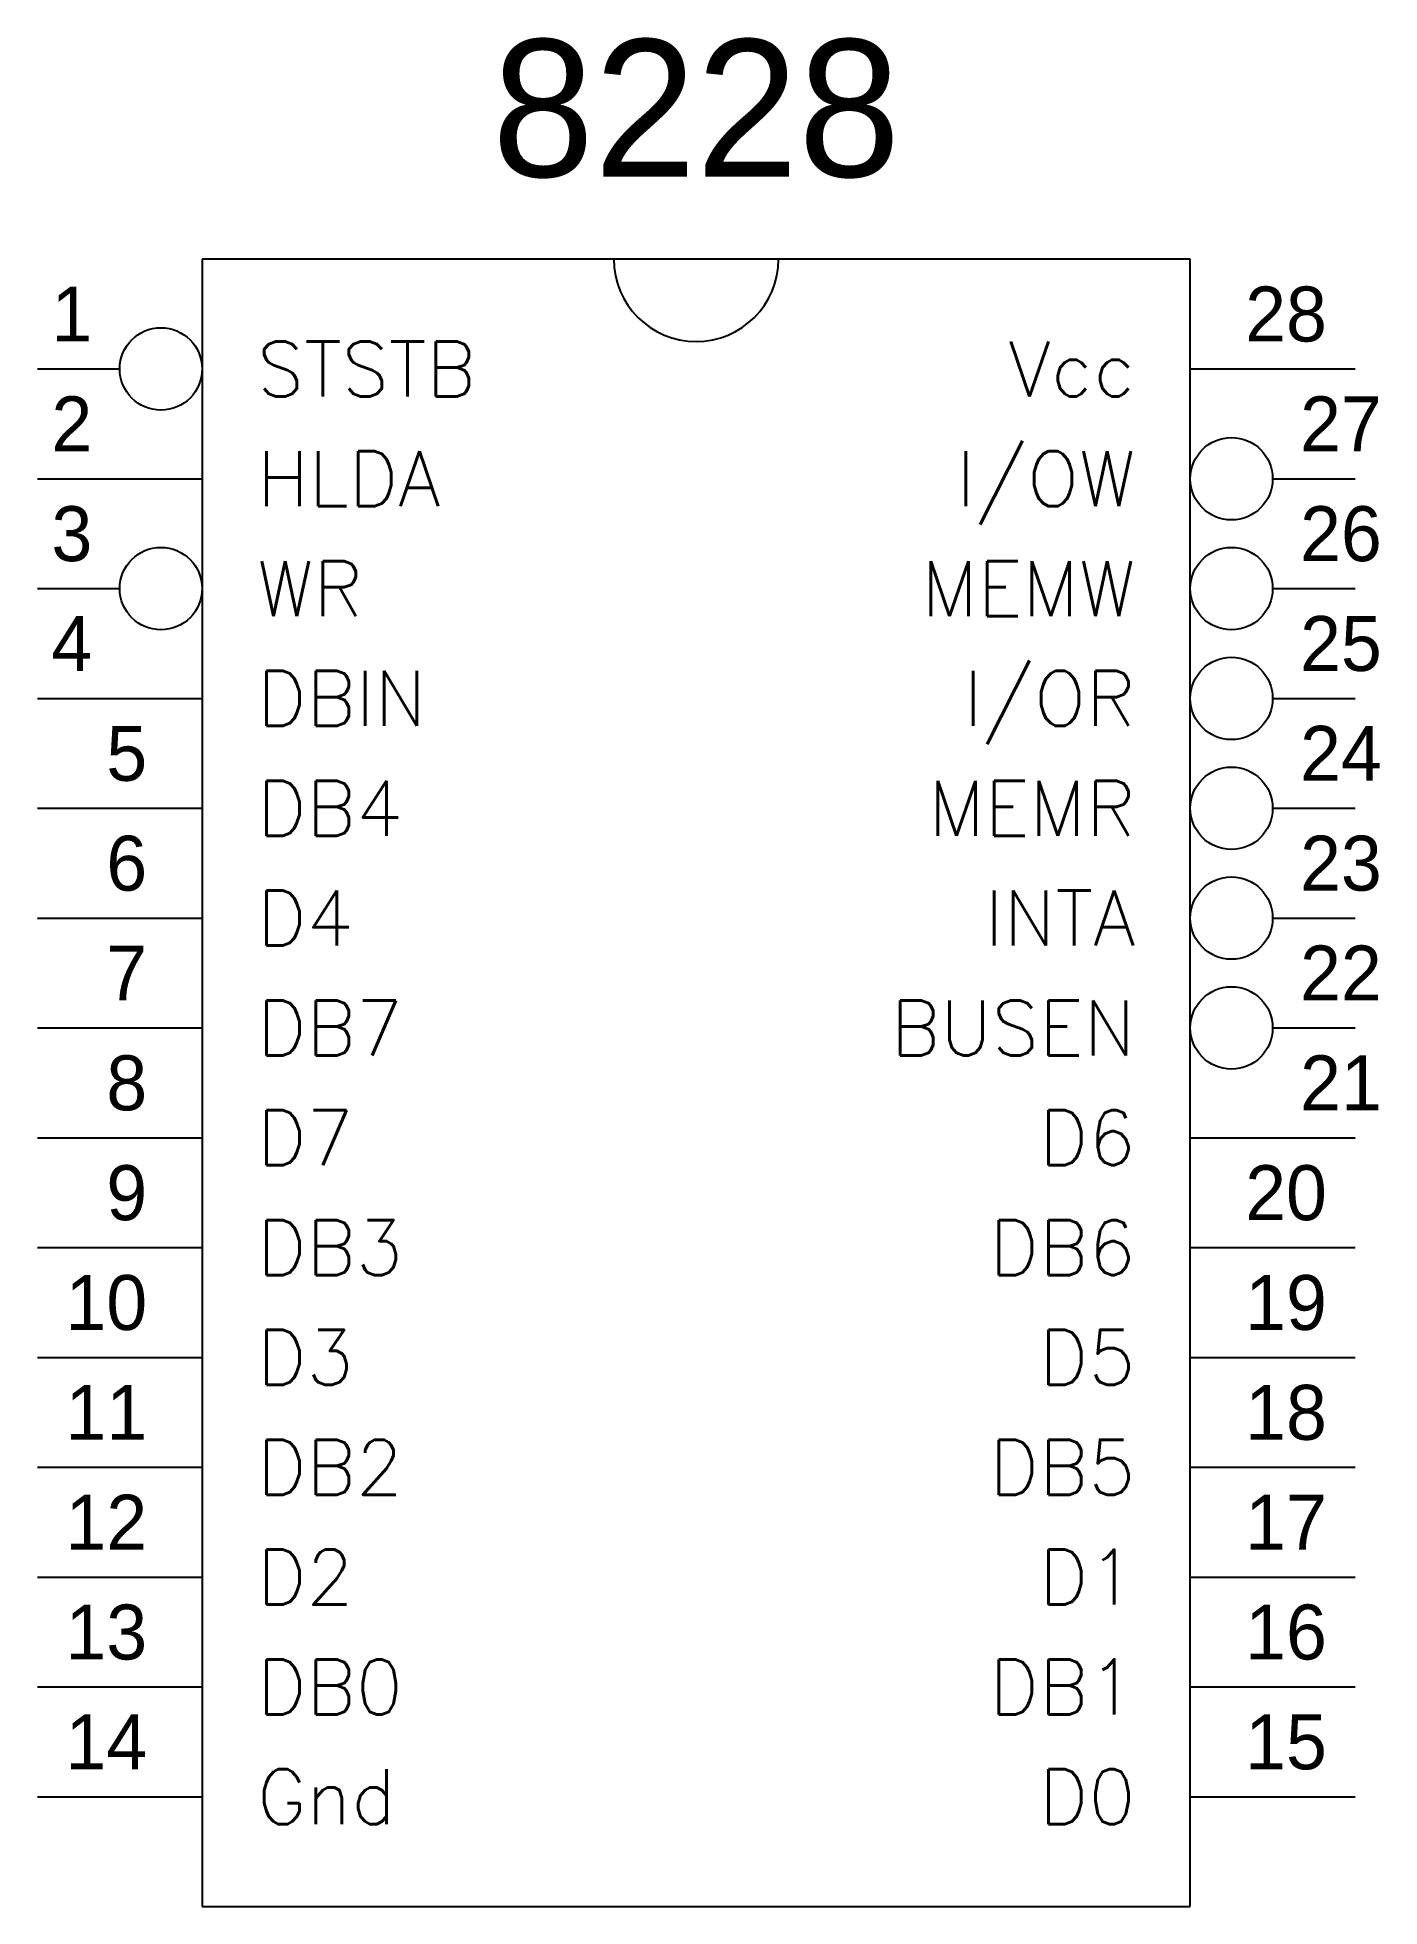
# Model space of a CAD drawing. Extents: x 3.3 to 5.74, y 1.8 to 5.2.
import ezdxf
from ezdxf.enums import TextEntityAlignment as Align

# ---------------------------------------------------------------- set-up
doc = ezdxf.new("R2010")
doc.units = 0
doc.header["$MEASUREMENT"] = 0
doc.layers.get('0').update_dxf_attribs({"linetype": 'CONTINUOUS'})
doc.styles.add('ROMANS', font='romans')

msp = doc.modelspace()

# ---------------------------------------------------------------- linework, layer by layer
for p, q in [((3.6, 4.8), (3.6, 1.8)), ((5.4, 4.8), (3.6, 4.8)), ((5.4, 1.8), (5.4, 4.8)), ((3.3, 4.6), (3.45, 4.6)), ((5.4, 4.6), (5.7, 4.6)), ((3.3, 4.4), (3.6, 4.4)), ((5.55, 4.4), (5.7, 4.4)), ((3.3, 4.2), (3.45, 4.2)), ((5.55, 4.2), (5.7, 4.2)), ((3.3, 4), (3.6, 4)), ((5.55, 4), (5.7, 4)), ((3.3, 3.8), (3.6, 3.8)), ((5.55, 3.8), (5.7, 3.8)), ((3.3, 3.6), (3.6, 3.6)), ((5.55, 3.6), (5.7, 3.6)), ((3.3, 3.4), (3.6, 3.4)), ((5.55, 3.4), (5.7, 3.4)), ((3.3, 3.2), (3.6, 3.2)), ((5.4, 3.2), (5.7, 3.2)), ((3.3, 3), (3.6, 3)), ((5.4, 3), (5.7, 3)), ((3.3, 2.8), (3.6, 2.8)), ((5.4, 2.8), (5.7, 2.8)), ((3.3, 2.6), (3.6, 2.6)), ((5.4, 2.6), (5.7, 2.6)), ((3.3, 2.4), (3.6, 2.4)), ((5.4, 2.4), (5.7, 2.4)), ((3.3, 2.2), (3.6, 2.2)), ((5.4, 2.2), (5.7, 2.2)), ((3.3, 2), (3.6, 2)), ((5.4, 2), (5.7, 2)), ((3.6, 1.8), (5.4, 1.8))]:
    msp.add_line(p, q)
for centre in [(3.525, 4.6), (5.475, 4.4), (3.525, 4.2), (5.475, 4.2), (5.475, 4), (5.475, 3.8), (5.475, 3.6), (5.475, 3.4)]:
    msp.add_circle(centre, 0.075)
msp.add_arc((4.5, 4.8), 0.15, 180, 0)

# ---------------------------------------------------------------- texts
msp.add_text('8228', height=0.25).set_placement((4.5, 4.95), align=Align.CENTER)
for s, p in [('1', (3.4, 4.65)), ('2', (3.4, 4.45)), ('3', (3.4, 4.25)), ('4', (3.4, 4.05)), ('5', (3.5, 3.85)), ('6', (3.5, 3.65)), ('7', (3.5, 3.45)), ('8', (3.5, 3.25)), ('9', (3.5, 3.05)), ('10', (3.5, 2.85)), ('11', (3.5, 2.65)), ('12', (3.5, 2.45)), ('13', (3.5, 2.25)), ('14', (3.5, 2.05))]:
    msp.add_text(s, height=0.1).set_placement(p, align=Align.RIGHT)
for s, p in [('28', (5.5, 4.65)), ('27', (5.6, 4.45)), ('26', (5.6, 4.25)), ('25', (5.6, 4.05)), ('24', (5.6, 3.85)), ('23', (5.6, 3.65)), ('22', (5.6, 3.45)), ('21', (5.6, 3.25)), ('20', (5.5, 3.05)), ('19', (5.5, 2.85)), ('18', (5.5, 2.65)), ('17', (5.5, 2.45)), ('16', (5.5, 2.25)), ('15', (5.5, 2.05))]:
    msp.add_text(s, height=0.1).set_placement(p)
at = {"style": 'ROMANS'}
for s, p in [('STSTB', (3.7, 4.55)), ('HLDA', (3.7, 4.35)), ('WR', (3.7, 4.15)), ('DBIN', (3.7, 3.95)), ('DB4', (3.7, 3.75)), ('D4', (3.7, 3.55)), ('DB7', (3.7, 3.35)), ('D7', (3.7, 3.15)), ('DB3', (3.7, 2.95)), ('D3', (3.7, 2.75)), ('DB2', (3.7, 2.55)), ('D2', (3.7, 2.35)), ('DB0', (3.7, 2.15)), ('Gnd', (3.7, 1.95))]:
    msp.add_text(s, height=0.1, dxfattribs=at).set_placement(p)
for s, p in [('Vcc', (5.3, 4.55)), ('I/OW', (5.3, 4.35)), ('MEMW', (5.3, 4.15)), ('I/OR', (5.3, 3.95)), ('MEMR', (5.3, 3.75)), ('INTA', (5.3, 3.55)), ('BUSEN', (5.3, 3.35)), ('D6', (5.3, 3.15)), ('DB6', (5.3, 2.95)), ('D5', (5.3, 2.75)), ('DB5', (5.3, 2.55)), ('D1', (5.3, 2.35)), ('DB1', (5.3, 2.15)), ('D0', (5.3, 1.95))]:
    msp.add_text(s, height=0.1, dxfattribs=at).set_placement(p, align=Align.RIGHT)

doc.saveas('drawing.dxf')
